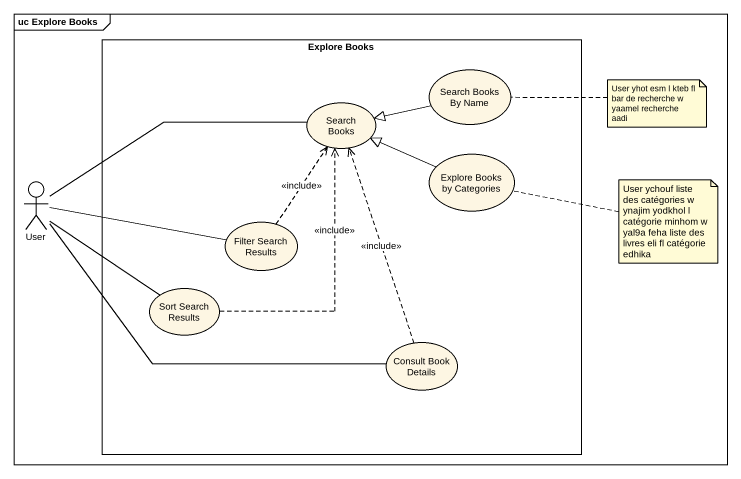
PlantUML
@startuml
mainframe uc Explore Books
rectangle "Explore Books" as Explore_Books {
  usecase "Search Books By Name" as Search_Books_By_Name
  usecase "Search Books" as Search_Books
  usecase "Explore Books by Categories" as Explore_Books_by_Categories
  usecase "Filter Search Results" as Filter_Search_Results
  usecase "Sort Search Results" as Sort_Search_Results
  usecase "Consult Book Details" as Consult_Book_Details
}
actor User
Search_Books_By_Name -left-|> Search_Books
Explore_Books_by_Categories -left-|> Search_Books
User -right- Search_Books
User -right- Filter_Search_Results
User -- Sort_Search_Results
User -right- Consult_Book_Details
Filter_Search_Results .up.> Search_Books : <<include>>
Sort_Search_Results .up.> Search_Books : <<include>>
Consult_Book_Details .up.> Search_Books : <<include>>
note right of Search_Books_By_Name : User yhot esm l kteb fl bar de recherche w yaamel recherche aadi
note right of Explore_Books_by_Categories : User ychouf liste des catégories w ynajim yodkhol l catégorie minhom w yal9a feha liste des livres eli fl catégorie edhika
@enduml
